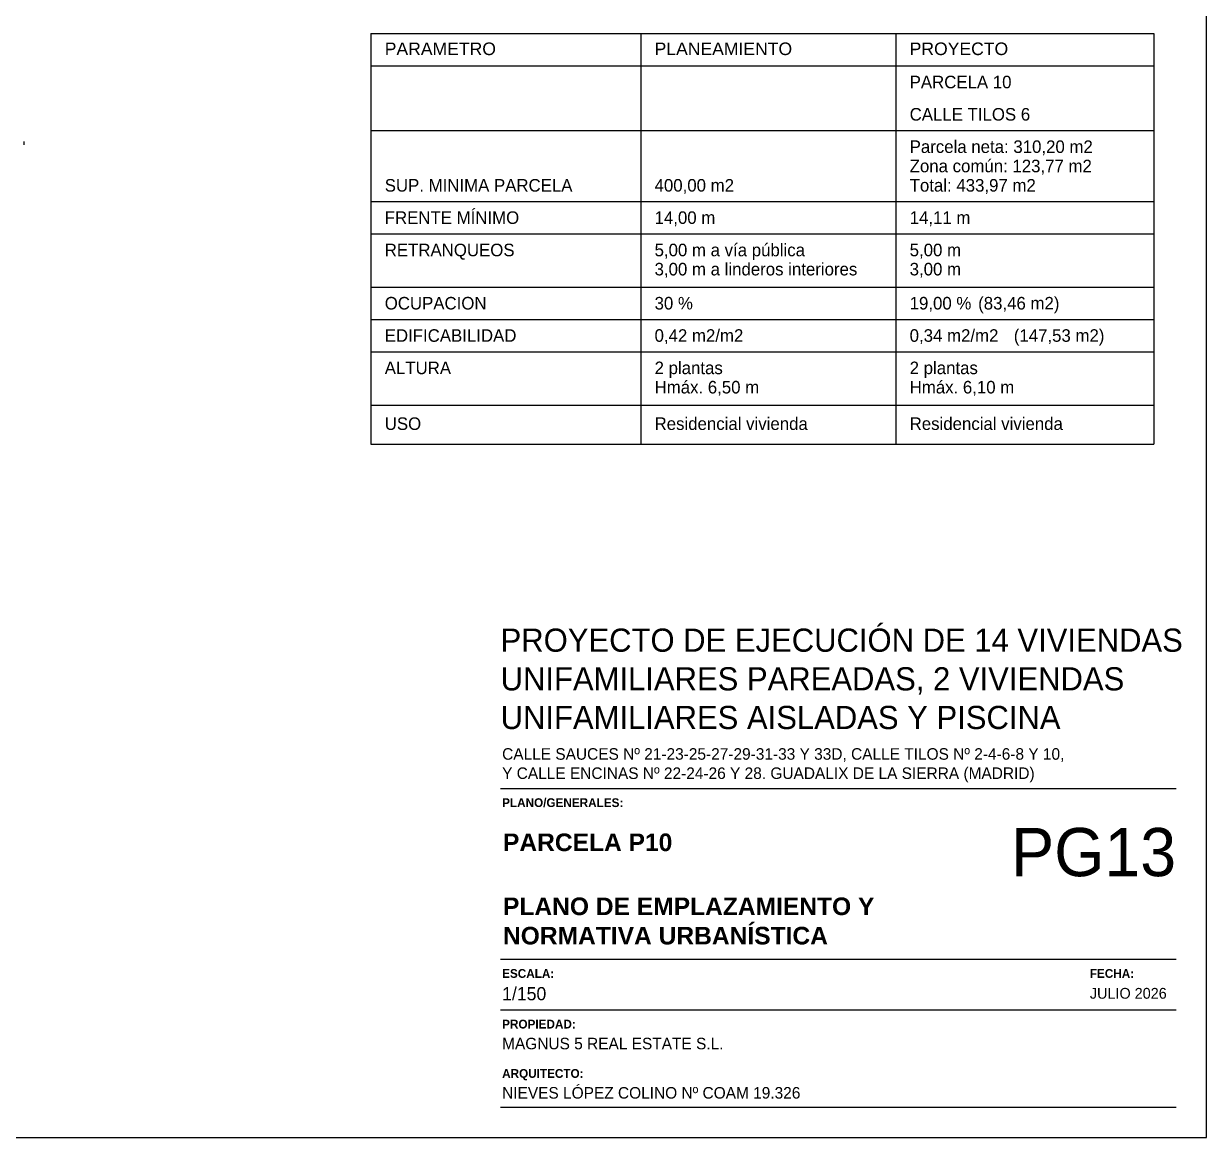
# Model space of a CAD drawing. Header units: millimetres. Extents: x 441061 to 442903, y 4515148 to 4515613.
# Drawn here: x 442662.3 to 442685.76, y 4515512.45 to 4515534.54 of the extents above; entities that cross this region are included whole.
import ezdxf

# ---------------------------------------------------------------- set-up
doc = ezdxf.new("R2010")
doc.units = ezdxf.units.MM
doc.layers.add('01_cartela', color=6, linetype='Continuous', plot=False)
for name, color, linetype in [('01_mono BAJA', 2, 'Continuous'), ('01_texto cartela', 5, 'Continuous'), ('01_textos', 7, 'Continuous')]:
    doc.layers.add(name, color=color, linetype=linetype)
doc.styles.add('Century Gothic', font='', dxfattribs={"height": 2})
doc.styles.add('Century Gothic_3', font='', dxfattribs={"height": 4.5})
doc.styles.add('Century Gothic_6', font='', dxfattribs={"height": 11})
doc.styles.add('NIEVES2', font='sanss___.ttf')
doc.styles.add('NIEVES3', font='swisseb.ttf')
doc.styles.get('Century Gothic').set_extended_font_data('Century Gothic')
doc.styles.get('Century Gothic_3').set_extended_font_data('Century Gothic')
doc.styles.get('Century Gothic_6').set_extended_font_data('Century Gothic')

msp = doc.modelspace()

# ---------------------------------------------------------------- linework, layer by layer
at = {"layer": '01_cartela', "color": 3, "elevation": 0}
msp.add_lwpolyline([(442624.489, 4515555.517), (442624.489, 4515512.447), (442685.765, 4515512.447), (442685.765, 4515555.517)], close=True, dxfattribs=at)
at = {"layer": '01_mono BAJA', "color": 254}
msp.add_line((442662.299, 4515532.209, -839.482), (442662.299, 4515532.139, -839.482), dxfattribs=at)
at = {"layer": '01_texto cartela'}
for p, q in [((442671.762, 4515519.369, 0), (442685.165, 4515519.369, 0)), ((442671.762, 4515515.98, 0), (442685.165, 4515515.98, 0)), ((442671.762, 4515514.976, 0), (442685.165, 4515514.976, 0)), ((442671.762, 4515513.047, 0), (442685.165, 4515513.047, 0))]:
    msp.add_line(p, q, dxfattribs=at)
at = {"layer": '01_textos', "ltscale": 0.01}
for p, q in [((442669.189, 4515534.347, 0), (442669.189, 4515526.204, 0)), ((442669.189, 4515534.347, 0), (442684.722, 4515534.347, 0)), ((442674.543, 4515534.347, 0), (442674.543, 4515526.204, 0)), ((442679.604, 4515534.347, 0), (442679.604, 4515526.204, 0)), ((442684.722, 4515534.347, 0), (442684.722, 4515526.204, 0)), ((442669.189, 4515533.705, 0), (442684.722, 4515533.705, 0)), ((442669.189, 4515532.423, 0), (442684.722, 4515532.423, 0)), ((442669.189, 4515531.014, 0), (442684.722, 4515531.014, 0)), ((442669.189, 4515530.373, 0), (442684.722, 4515530.373, 0)), ((442669.189, 4515529.316, 0), (442684.722, 4515529.316, 0)), ((442669.189, 4515528.675, 0), (442684.722, 4515528.675, 0)), ((442669.189, 4515528.034, 0), (442684.722, 4515528.034, 0)), ((442669.189, 4515526.977, 0), (442684.722, 4515526.977, 0)), ((442669.189, 4515526.204, 0), (442684.722, 4515526.204, 0))]:
    msp.add_line(p, q, dxfattribs=at)

# ---------------------------------------------------------------- texts
at = {"layer": '01_texto cartela'}
for s, insert, char_height, width, attachment_point, style in [('\\PPROYECTO DE EJECUCIÓN DE 14 VIVIENDAS UNIFAMILIARES PAREADAS, 2 VIVIENDAS UNIFAMILIARES AISLADAS Y PISCINA', (442671.762, 4515523.309, 0), 0.46, 13.64434, 1, 'Century Gothic_3'), ('CALLE SAUCES Nº 21-23-25-27-29-31-33 Y 33D, CALLE TILOS Nº 2-4-6-8 Y 10, \\PY CALLE ENCINAS Nº 22-24-26 Y 28. GUADALIX DE LA SIERRA (MADRID)', (442671.792, 4515520.169, 0), 0.2291, 18.49362, 1, 'Century Gothic'), ('{\\fCentury Gothic|b1|i0|c0|p34;PLANO/GENERALES: }', (442671.792, 4515519.175, 0), 0.17403, 4.23429, 1, 'Century Gothic'), ('\\pt4.6546;PLANO DE EMPLAZAMIENTO Y\\PNORMATIVA URBANÍSTICA', (442671.809, 4515516.27, 0), 0.34911, 14.01816, 7, 'NIEVES3'), ('{\\fCentury Gothic|b1|i0|c0|p34;ESCALA: }', (442671.792, 4515515.786, 0), 0.17403, 4.23429, 1, 'Century Gothic'), ('{\\fCentury Gothic|b1|i0|c0|p34;FECHA: }', (442683.453, 4515515.786, 0), 0.17403, 4.23429, 1, 'Century Gothic'), ('1/150', (442671.792, 4515515.429, 0), 0.2618, 4.23429, 1, 'Century Gothic'), ('JULIO 2026', (442683.453, 4515515.412, 0), 0.2138, 7.00875, 1, 'Century Gothic'), ('{\\fCentury Gothic|b1|i0|c0|p34;PROPIEDAD:}', (442671.792, 4515514.781, 0), 0.17403, 1.67418, 1, 'Century Gothic'), ('MAGNUS 5 REAL ESTATE S.L.', (442671.792, 4515514.423, 0), 0.2291, 9.76462, 1, 'Century Gothic'), ('{\\fCentury Gothic|b1|i0|c0|p34;ARQUITECTO:}', (442671.792, 4515513.802, 0), 0.17403, 1.67418, 1, 'Century Gothic'), ('NIEVES LÓPEZ COLINO Nº COAM 19.326', (442671.792, 4515513.445, 0), 0.2291, 7.30306, 1, 'Century Gothic')]:
    msp.add_mtext(s, dxfattribs=dict(at, insert=insert, char_height=char_height, width=width, attachment_point=attachment_point, style=style))
at = {"layer": '01_texto cartela', "color": 1}
for s, insert, char_height, width, attachment_point, style in [('\\pt4.6546;PARCELA P10', (442671.809, 4515518.122, 0), 0.34911, 14.01816, 7, 'NIEVES3'), ('PG13', (442685.165, 4515518.586, 0), 0.9571, 2.09971, 3, 'Century Gothic_6')]:
    msp.add_mtext(s, dxfattribs=dict(at, insert=insert, char_height=char_height, width=width, attachment_point=attachment_point, style=style))
at = {"layer": '01_textos', "color": 5, "ltscale": 0.01}
for s, height, style, p in [('PARAMETRO', 0.2494, 'NIEVES2', (442669.463, 4515533.921, 0)), ('PLANEAMIENTO', 0.24938, 'NIEVES2', (442674.817, 4515533.921, 0)), ('PROYECTO', 0.2494, 'NIEVES2', (442679.878, 4515533.921, 0)), ('Parcela neta: 310,20 m2', 0.24938, 'Century Gothic', (442679.878, 4515531.979, 0)), ('Zona común: 123,77 m2 ', 0.24938, 'Century Gothic', (442679.878, 4515531.596, 0)), ('SUP. MINIMA PARCELA', 0.24938, 'Century Gothic', (442669.463, 4515531.212, 0)), ('400,00 m2 ', 0.2494, 'Century Gothic', (442674.817, 4515531.212, 0)), ('Total: 433,97 m2', 0.24938, 'Century Gothic', (442679.878, 4515531.212, 0)), ('FRENTE MÍNIMO', 0.24938, 'Century Gothic', (442669.463, 4515530.571, 0)), ('14,00 m', 0.2494, 'Century Gothic', (442674.817, 4515530.571, 0)), ('14,11 m', 0.2494, 'Century Gothic', (442679.878, 4515530.571, 0)), ('RETRANQUEOS', 0.24938, 'Century Gothic', (442669.463, 4515529.929, 0)), ('5,00 m a vía pública', 0.24938, 'Century Gothic', (442674.817, 4515529.929, 0)), ('5,00 m', 0.2494, 'Century Gothic', (442679.878, 4515529.929, 0)), ('3,00 m a linderos interiores', 0.24938, 'Century Gothic', (442674.817, 4515529.549, 0)), ('3,00 m ', 0.2494, 'Century Gothic', (442679.878, 4515529.549, 0)), ('OCUPACION', 0.2494, 'Century Gothic', (442669.463, 4515528.873, 0)), ('30 %%%', 0.2494, 'Century Gothic', (442674.817, 4515528.873, 0)), ('19,00 %%% ', 0.2494, 'Century Gothic', (442679.878, 4515528.873, 0)), ('(83,46 m2)', 0.2494, 'Century Gothic', (442681.237, 4515528.873, 0)), ('EDIFICABILIDAD', 0.24938, 'Century Gothic', (442669.463, 4515528.232, 0)), ('0,42 m2/m2 ', 0.24938, 'Century Gothic', (442674.817, 4515528.232, 0)), ('0,34 m2/m2 ', 0.24938, 'Century Gothic', (442679.878, 4515528.232, 0)), ('(147,53 m2) ', 0.24938, 'Century Gothic', (442681.944, 4515528.232, 0)), ('ALTURA ', 0.2494, 'Century Gothic', (442669.463, 4515527.59, 0)), ('2 plantas ', 0.2494, 'Century Gothic', (442674.817, 4515527.59, 0)), ('2 plantas', 0.2494, 'Century Gothic', (442679.878, 4515527.59, 0)), ('Hmáx. 6,50 m', 0.24938, 'Century Gothic', (442674.817, 4515527.207, 0)), ('Hmáx. 6,10 m', 0.24938, 'Century Gothic', (442679.878, 4515527.207, 0)), ('USO', 0.2494, 'Century Gothic', (442669.463, 4515526.483, 0)), ('Residencial vivienda', 0.24938, 'Century Gothic', (442674.817, 4515526.483, 0)), ('Residencial vivienda', 0.24938, 'Century Gothic', (442679.878, 4515526.483, 0))]:
    msp.add_text(s, height=height, dxfattribs=dict(at, style=style)).set_placement(p)
at = {"layer": '01_textos', "color": 1, "ltscale": 0.01, "style": 'Century Gothic'}
for s, height, p in [('PARCELA 10', 0.2494, (442679.878, 4515533.262, 0)), ('CALLE TILOS 6', 0.24938, (442679.878, 4515532.621, 0))]:
    msp.add_text(s, height=height, dxfattribs=at).set_placement(p)

doc.saveas('drawing.dxf')
